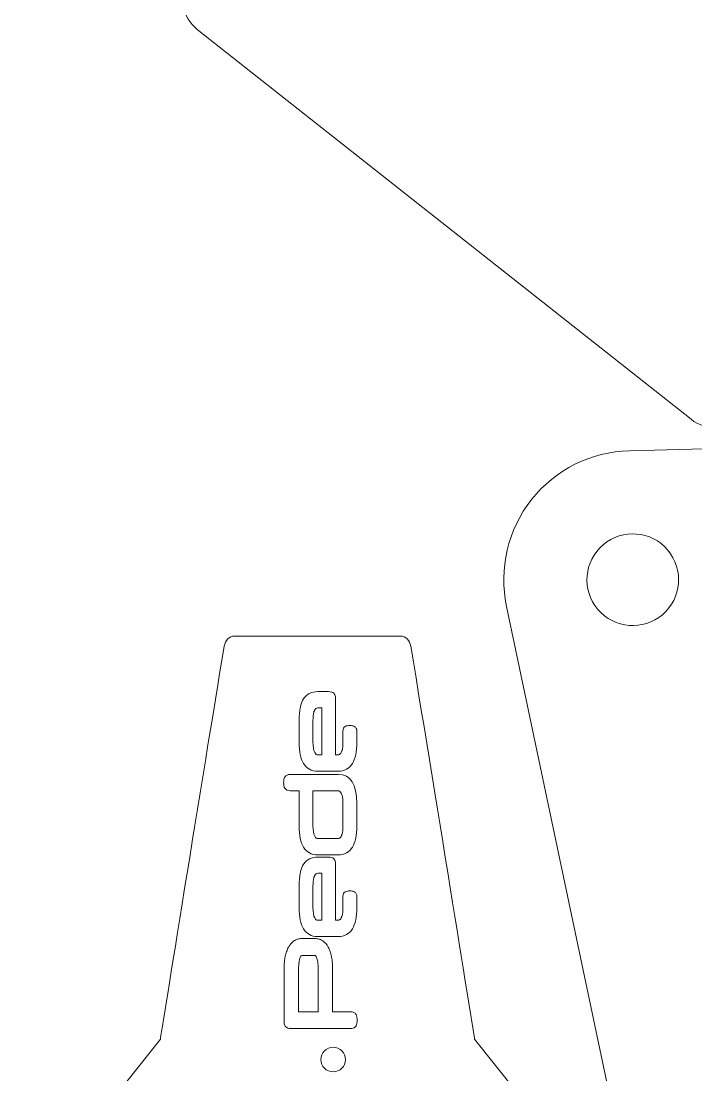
# Model space of a CAD drawing. Header units: inches. Extents: x -5.9 to 0, y -5.8 to 5.8.
# Drawn here: x -5.9 to -4.56, y -2.092 to 0 of the extents above; entities that cross this region are included whole.
import ezdxf

# ---------------------------------------------------------------- set-up
doc = ezdxf.new("R2010")
doc.units = ezdxf.units.IN
doc.header["$MEASUREMENT"] = 0
doc.layers.add('VIEW_HATCHES', color=7, linetype='Continuous')

msp = doc.modelspace()

# ---------------------------------------------------------------- linework, layer by layer
at = {"layer": 'VIEW_HATCHES', "color": 4, "lineweight": 5}
for points in [[(-2.9858, 4.1301), (-2.9858, 4.1301), (-4.5219, 4.0895), (-4.5219, 4.0895), (-4.5219, 4.0895), (-4.5979, 4.0876), (-4.6691, 4.052), (-4.7162, 3.9924), (-4.7162, 3.9924), (-4.7633, 3.9328), (-4.7815, 3.8549), (-4.7659, 3.7805), (-4.7659, 3.7805), (-4.7659, 3.7805), (-4.449, 2.2769), (-4.449, 2.2769), (-4.449, 2.2769), (-4.449, 2.2769), (-4.449, 2.2769), (-4.449, 2.2769), (-4.449, 2.2769), (-4.4631, 2.2491), (-5.1857, 0.8411), (-5.5713, 0.0808), (-5.5713, 0.0808), (-5.5882, 0.0474), (-5.5792, 0.0067), (-5.5499, -0.0166), (-5.5499, -0.0166), (-5.5499, -0.0166), (-4.5695, -0.7906), (-4.5695, -0.7906), (-4.5695, -0.7906), (-4.5401, -0.8138), (-4.4984, -0.8131), (-4.4698, -0.7888), (-4.4698, -0.7888), (-3.6845, -0.1226), (-2.6178, 0.7922), (-2.594, 0.8124), (-2.594, 0.8124), (-2.594, 0.8124), (-2.594, 0.8124), (-2.594, 0.8124), (-2.594, 0.8124), (-2.594, 0.8124), (-1.0579, 0.8529), (-1.0579, 0.8529), (-1.0579, 0.8529), (-0.9819, 0.8549), (-0.9107, 0.8905), (-0.8636, 0.9501), (-0.8636, 0.9501), (-0.8165, 1.0097), (-0.7983, 1.0876), (-0.8139, 1.1619), (-0.8139, 1.1619), (-0.8139, 1.1619), (-1.1308, 2.6656), (-1.1308, 2.6656), (-1.1308, 2.6656), (-1.1308, 2.6656), (-1.1308, 2.6656), (-1.1308, 2.6656), (-1.1308, 2.6656), (-1.1167, 2.6934), (-0.3706, 4.1477), (-0.0085, 4.8616), (-0.0085, 4.8616), (0.0084, 4.8951), (-0.0006, 4.9358), (-0.0299, 4.9591), (-0.0299, 4.9591), (-0.0299, 4.9591), (-1.0103, 5.7331), (-1.0103, 5.7331), (-1.0103, 5.7331), (-1.0397, 5.7563), (-1.0814, 5.7555), (-1.11, 5.7313), (-1.11, 5.7313), (-1.8953, 5.0651), (-2.962, 4.1503), (-2.9858, 4.1301), (-2.9858, 4.1301), (-2.9858, 4.1301), (-2.9858, 4.1301), (-2.9858, 4.1301)], [(-2.7642, -4.1301), (-2.7642, -4.1301), (-1.2281, -4.0896), (-1.2281, -4.0896), (-1.2281, -4.0896), (-1.1521, -4.0876), (-1.0809, -4.052), (-1.0338, -3.9924), (-1.0338, -3.9924), (-0.9867, -3.9329), (-0.9685, -3.8549), (-0.9841, -3.7806), (-0.9841, -3.7806), (-0.9841, -3.7806), (-1.301, -2.2769), (-1.301, -2.2769), (-1.301, -2.2769), (-1.301, -2.2769), (-1.301, -2.2769), (-1.301, -2.2769), (-1.301, -2.2769), (-1.2869, -2.2491), (-0.5643, -0.8411), (-0.1787, -0.0809), (-0.1787, -0.0809), (-0.1618, -0.0474), (-0.1708, -0.0067), (-0.2001, 0.0166), (-0.2001, 0.0166), (-0.2001, 0.0166), (-1.1805, 0.7906), (-1.1805, 0.7906), (-1.1805, 0.7906), (-1.2099, 0.8138), (-1.2516, 0.813), (-1.2802, 0.7888), (-1.2802, 0.7888), (-2.0655, 0.1226), (-3.1322, -0.7922), (-3.156, -0.8124), (-3.156, -0.8124), (-3.156, -0.8124), (-3.156, -0.8124), (-3.156, -0.8124), (-3.156, -0.8124), (-3.156, -0.8124), (-4.6921, -0.853), (-4.6921, -0.853), (-4.6921, -0.853), (-4.7681, -0.8549), (-4.8393, -0.8905), (-4.8864, -0.9501), (-4.8864, -0.9501), (-4.9335, -1.0097), (-4.9517, -1.0876), (-4.9361, -1.162), (-4.9361, -1.162), (-4.9361, -1.162), (-4.6192, -2.6656), (-4.6192, -2.6656), (-4.6192, -2.6656), (-4.6192, -2.6656), (-4.6192, -2.6656), (-4.6192, -2.6656), (-4.6192, -2.6656), (-4.6333, -2.6934), (-5.3794, -4.1477), (-5.7415, -4.8617), (-5.7415, -4.8617), (-5.7584, -4.8951), (-5.7494, -4.9358), (-5.7201, -4.9591), (-5.7201, -4.9591), (-5.7201, -4.9591), (-4.7397, -5.7331), (-4.7397, -5.7331), (-4.7397, -5.7331), (-4.7103, -5.7563), (-4.6686, -5.7556), (-4.64, -5.7313), (-4.64, -5.7313), (-3.8547, -5.0651), (-2.788, -4.1503), (-2.7642, -4.1301), (-2.7642, -4.1301), (-2.7642, -4.1301), (-2.7642, -4.1301), (-2.7642, -4.1301)], [(-4.9993, -2.0213), (-4.9993, -2.0213), (-4.7466, -2.3385), (-4.7466, -2.3385), (-4.7466, -2.3385), (-4.7312, -2.3542), (-4.7222, -2.3774), (-4.7222, -2.4019), (-4.7222, -2.4019), (-4.7222, -2.4264), (-4.7312, -2.4498), (-4.7466, -2.4655), (-4.7466, -2.4655), (-4.7466, -2.4655), (-4.9993, -2.7827), (-4.9993, -2.7827), (-4.9993, -2.7827), (-4.9993, -2.7827), (-4.9993, -2.7827), (-4.9993, -2.7827), (-4.9993, -2.7827), (-5.0009, -2.7925), (-5.0816, -3.2932), (-5.126, -3.5627), (-5.126, -3.5627), (-5.128, -3.5745), (-5.1365, -3.5831), (-5.1464, -3.5831), (-5.1464, -3.5831), (-5.1464, -3.5831), (-5.4762, -3.5831), (-5.4762, -3.5831), (-5.4762, -3.5831), (-5.4861, -3.5831), (-5.4946, -3.5745), (-5.4966, -3.5627), (-5.4966, -3.5627), (-5.5503, -3.2372), (-5.6217, -2.7925), (-5.6233, -2.7826), (-5.6233, -2.7826), (-5.6233, -2.7826), (-5.6233, -2.7826), (-5.6233, -2.7826), (-5.6233, -2.7826), (-5.6233, -2.7826), (-5.8754, -2.4654), (-5.8754, -2.4654), (-5.8754, -2.4654), (-5.8908, -2.4498), (-5.8998, -2.4265), (-5.8998, -2.402), (-5.8998, -2.402), (-5.8998, -2.3775), (-5.8908, -2.3542), (-5.8754, -2.3385), (-5.8754, -2.3385), (-5.8754, -2.3385), (-5.6233, -2.0213), (-5.6233, -2.0213), (-5.6233, -2.0213), (-5.6233, -2.0213), (-5.6233, -2.0213), (-5.6233, -2.0213), (-5.6233, -2.0213), (-5.6217, -2.0114), (-5.5384, -1.4943), (-5.4966, -1.2413), (-5.4966, -1.2413), (-5.4947, -1.2294), (-5.4861, -1.2209), (-5.4762, -1.2209), (-5.4762, -1.2209), (-5.4762, -1.2209), (-5.1464, -1.2209), (-5.1464, -1.2209), (-5.1464, -1.2209), (-5.1365, -1.2209), (-5.128, -1.2294), (-5.126, -1.2413), (-5.126, -1.2413), (-5.0723, -1.5668), (-5.0009, -2.0114), (-4.9993, -2.0213), (-4.9993, -2.0213), (-4.9993, -2.0213), (-4.9993, -2.0213), (-4.9993, -2.0213)]]:
    msp.add_open_spline(points, degree=3, knots=[0, 0, 0, 0, 0.045455, 0.045455, 0.045455, 0.045455, 0.090909, 0.090909, 0.090909, 0.090909, 0.136364, 0.136364, 0.136364, 0.136364, 0.181818, 0.181818, 0.181818, 0.181818, 0.227273, 0.227273, 0.227273, 0.227273, 0.272727, 0.272727, 0.272727, 0.272727, 0.318182, 0.318182, 0.318182, 0.318182, 0.363636, 0.363636, 0.363636, 0.363636, 0.409091, 0.409091, 0.409091, 0.409091, 0.454545, 0.454545, 0.454545, 0.454545, 0.5, 0.5, 0.5, 0.5, 0.545455, 0.545455, 0.545455, 0.545455, 0.590909, 0.590909, 0.590909, 0.590909, 0.636364, 0.636364, 0.636364, 0.636364, 0.681818, 0.681818, 0.681818, 0.681818, 0.727273, 0.727273, 0.727273, 0.727273, 0.772727, 0.772727, 0.772727, 0.772727, 0.818182, 0.818182, 0.818182, 0.818182, 0.863636, 0.863636, 0.863636, 0.863636, 0.909091, 0.909091, 0.909091, 0.909091, 0.954545, 0.954545, 0.954545, 0.954545, 1, 1, 1, 1], dxfattribs=at)
at = {"layer": 'VIEW_HATCHES', "lineweight": 5}
msp.add_open_spline([(-4.7547, -1.168), (-4.7873, -1.1297), (-4.7825, -1.0722), (-4.7442, -1.0397), (-4.7442, -1.0397), (-4.7059, -1.0072), (-4.6485, -1.0119), (-4.616, -1.0502), (-4.616, -1.0502), (-4.5834, -1.0886), (-4.5882, -1.146), (-4.6265, -1.1785), (-4.6265, -1.1785), (-4.6648, -1.211), (-4.7222, -1.2063), (-4.7547, -1.168)], degree=3, knots=[0, 0, 0, 0, 0.25, 0.25, 0.25, 0.25, 0.5, 0.5, 0.5, 0.5, 0.75, 0.75, 0.75, 0.75, 1, 1, 1, 1], dxfattribs=at)
at = {"layer": 'VIEW_HATCHES', "color": 2, "lineweight": 5}
for points, knots in [([(-5.2755, -1.4569), (-5.2755, -1.4569), (-5.2702, -1.4569), (-5.2702, -1.4569), (-5.2702, -1.4569), (-5.2702, -1.4569), (-5.2702, -1.4569), (-5.2702, -1.4569), (-5.2702, -1.4569), (-5.2702, -1.4569), (-5.2702, -1.4569), (-5.2702, -1.4569), (-5.2702, -1.4569), (-5.2692, -1.4569), (-5.2683, -1.4566), (-5.2675, -1.4559), (-5.2675, -1.4559), (-5.2671, -1.4557), (-5.2668, -1.4554), (-5.2664, -1.455), (-5.2664, -1.455), (-5.2657, -1.4542), (-5.2649, -1.4532), (-5.2642, -1.4519), (-5.2642, -1.4519), (-5.2642, -1.4519), (-5.2642, -1.4519), (-5.2642, -1.4519), (-5.2642, -1.4519), (-5.2642, -1.4519), (-5.2642, -1.4519), (-5.2642, -1.4519), (-5.2642, -1.4519), (-5.2642, -1.4519), (-5.2642, -1.4519), (-5.2642, -1.4519), (-5.2642, -1.4519), (-5.2642, -1.4519), (-5.2642, -1.4519), (-5.2642, -1.4519), (-5.2642, -1.4519), (-5.2642, -1.4519), (-5.2642, -1.4519), (-5.2642, -1.4519), (-5.2642, -1.4519), (-5.2639, -1.4513), (-5.2636, -1.4508), (-5.2634, -1.4502), (-5.2634, -1.4502), (-5.2631, -1.4495), (-5.2629, -1.4488), (-5.2626, -1.4481), (-5.2626, -1.4481), (-5.2614, -1.4439), (-5.2608, -1.4383), (-5.2608, -1.4311), (-5.2608, -1.4311), (-5.2608, -1.4311), (-5.2607, -1.4311), (-5.2607, -1.4311), (-5.2607, -1.4311), (-5.2607, -1.4311), (-5.2607, -1.4096), (-5.2607, -1.4096), (-5.2607, -1.4096), (-5.2607, -1.405), (-5.2592, -1.4019), (-5.2561, -1.4003), (-5.2561, -1.4003), (-5.255, -1.3996), (-5.2536, -1.3992), (-5.2519, -1.3989), (-5.2519, -1.3989), (-5.2505, -1.3987), (-5.2489, -1.3986), (-5.2471, -1.3986), (-5.2471, -1.3986), (-5.2471, -1.3986), (-5.2471, -1.3986), (-5.2471, -1.3986), (-5.2471, -1.3986), (-5.2471, -1.3986), (-5.2471, -1.3986), (-5.2471, -1.3986), (-5.2471, -1.3986), (-5.2453, -1.3986), (-5.2436, -1.3987), (-5.2423, -1.3989), (-5.2423, -1.3989), (-5.2417, -1.399), (-5.2413, -1.3991), (-5.2408, -1.3992), (-5.2408, -1.3992), (-5.2399, -1.3995), (-5.239, -1.3998), (-5.2381, -1.4002), (-5.2381, -1.4002), (-5.2381, -1.4002), (-5.2381, -1.4002), (-5.2381, -1.4002), (-5.2381, -1.4002), (-5.2364, -1.4011), (-5.2351, -1.4024), (-5.2343, -1.4043), (-5.2343, -1.4043), (-5.2336, -1.4058), (-5.2333, -1.4075), (-5.2333, -1.4096), (-5.2333, -1.4096), (-5.2333, -1.4096), (-5.2333, -1.4096), (-5.2333, -1.4096), (-5.2333, -1.4096), (-5.2333, -1.4096), (-5.2333, -1.4319), (-5.2333, -1.4319), (-5.2333, -1.4319), (-5.2333, -1.4319), (-5.2333, -1.4319), (-5.2333, -1.4319), (-5.2333, -1.4319), (-5.2333, -1.4504), (-5.2362, -1.4644), (-5.2421, -1.4739), (-5.2421, -1.4739), (-5.2484, -1.4841), (-5.2577, -1.4892), (-5.2702, -1.4892), (-5.2702, -1.4892), (-5.2702, -1.4892), (-5.3109, -1.4892), (-5.3109, -1.4892), (-5.3109, -1.4892), (-5.3109, -1.4892), (-5.3109, -1.4892), (-5.3109, -1.4892), (-5.3109, -1.4892), (-5.3109, -1.4892), (-5.3109, -1.4892), (-5.3109, -1.4892), (-5.3109, -1.4892), (-5.3233, -1.4892), (-5.3327, -1.4841), (-5.3389, -1.4739), (-5.3389, -1.4739), (-5.3448, -1.4644), (-5.3477, -1.4504), (-5.3477, -1.4319), (-5.3477, -1.4319), (-5.3477, -1.4319), (-5.3477, -1.4319), (-5.3477, -1.4319), (-5.3477, -1.4319), (-5.3477, -1.4319), (-5.3477, -1.4319), (-5.3477, -1.4319), (-5.3477, -1.4319), (-5.3477, -1.4319), (-5.3477, -1.4319), (-5.3477, -1.4319), (-5.3477, -1.4319), (-5.3477, -1.4319), (-5.3477, -1.3886), (-5.3477, -1.3886), (-5.3477, -1.3886), (-5.3477, -1.3886), (-5.3477, -1.3886), (-5.3477, -1.3886), (-5.3477, -1.3886), (-5.3477, -1.3886), (-5.3477, -1.3885), (-5.3477, -1.3885), (-5.3477, -1.3885), (-5.3477, -1.3885), (-5.3477, -1.3885), (-5.3477, -1.3885), (-5.3477, -1.3885), (-5.3477, -1.3789), (-5.347, -1.3705), (-5.3456, -1.3635), (-5.3456, -1.3635), (-5.3454, -1.3625), (-5.3452, -1.3613), (-5.3449, -1.3601), (-5.3449, -1.3601), (-5.3435, -1.3544), (-5.3415, -1.3496), (-5.339, -1.3457), (-5.339, -1.3457), (-5.339, -1.3457), (-5.339, -1.3456), (-5.339, -1.3456), (-5.339, -1.3456), (-5.339, -1.3456), (-5.339, -1.3456), (-5.339, -1.3456), (-5.339, -1.3456), (-5.339, -1.3456), (-5.3389, -1.3456), (-5.3389, -1.3456), (-5.3389, -1.3456), (-5.3374, -1.3433), (-5.3357, -1.3412), (-5.3337, -1.3394), (-5.3337, -1.3394), (-5.3318, -1.3376), (-5.3296, -1.3361), (-5.3272, -1.3348), (-5.3272, -1.3348), (-5.3225, -1.3325), (-5.317, -1.3313), (-5.3109, -1.3313), (-5.3109, -1.3313), (-5.3109, -1.3313), (-5.3109, -1.3313), (-5.3109, -1.3313), (-5.3109, -1.3313), (-5.3109, -1.3313), (-5.2893, -1.3313), (-5.2893, -1.3313), (-5.2893, -1.3313), (-5.2893, -1.3313), (-5.2893, -1.3313), (-5.2893, -1.3313), (-5.2893, -1.3313), (-5.2845, -1.3313), (-5.281, -1.3324), (-5.2788, -1.3346), (-5.2788, -1.3346), (-5.2788, -1.3346), (-5.2788, -1.3346), (-5.2788, -1.3346), (-5.2788, -1.3346), (-5.2788, -1.3346), (-5.2788, -1.3346), (-5.2788, -1.3346), (-5.2788, -1.3346), (-5.2788, -1.3346), (-5.2788, -1.3346), (-5.2788, -1.3346), (-5.2788, -1.3346), (-5.2784, -1.335), (-5.278, -1.3355), (-5.2777, -1.336), (-5.2777, -1.336), (-5.2777, -1.336), (-5.2777, -1.336), (-5.2777, -1.336), (-5.2777, -1.336), (-5.2774, -1.3365), (-5.2771, -1.337), (-5.2769, -1.3375), (-5.2769, -1.3375), (-5.2769, -1.3375), (-5.2769, -1.3375), (-5.2769, -1.3375), (-5.2769, -1.3375), (-5.276, -1.3397), (-5.2755, -1.3428), (-5.2755, -1.3468), (-5.2755, -1.3468), (-5.2755, -1.3468), (-5.2755, -1.4569), (-5.2755, -1.4569)], [0, 0, 0, 0, 0.015152, 0.015152, 0.015152, 0.015152, 0.030303, 0.030303, 0.030303, 0.030303, 0.045455, 0.045455, 0.045455, 0.045455, 0.060606, 0.060606, 0.060606, 0.060606, 0.075758, 0.075758, 0.075758, 0.075758, 0.090909, 0.090909, 0.090909, 0.090909, 0.106061, 0.106061, 0.106061, 0.106061, 0.121212, 0.121212, 0.121212, 0.121212, 0.136364, 0.136364, 0.136364, 0.136364, 0.151515, 0.151515, 0.151515, 0.151515, 0.166667, 0.166667, 0.166667, 0.166667, 0.181818, 0.181818, 0.181818, 0.181818, 0.19697, 0.19697, 0.19697, 0.19697, 0.212121, 0.212121, 0.212121, 0.212121, 0.227273, 0.227273, 0.227273, 0.227273, 0.242424, 0.242424, 0.242424, 0.242424, 0.257576, 0.257576, 0.257576, 0.257576, 0.272727, 0.272727, 0.272727, 0.272727, 0.287879, 0.287879, 0.287879, 0.287879, 0.30303, 0.30303, 0.30303, 0.30303, 0.318182, 0.318182, 0.318182, 0.318182, 0.333333, 0.333333, 0.333333, 0.333333, 0.348485, 0.348485, 0.348485, 0.348485, 0.363636, 0.363636, 0.363636, 0.363636, 0.378788, 0.378788, 0.378788, 0.378788, 0.393939, 0.393939, 0.393939, 0.393939, 0.409091, 0.409091, 0.409091, 0.409091, 0.424242, 0.424242, 0.424242, 0.424242, 0.439394, 0.439394, 0.439394, 0.439394, 0.454545, 0.454545, 0.454545, 0.454545, 0.469697, 0.469697, 0.469697, 0.469697, 0.484848, 0.484848, 0.484848, 0.484848, 0.5, 0.5, 0.5, 0.5, 0.515152, 0.515152, 0.515152, 0.515152, 0.530303, 0.530303, 0.530303, 0.530303, 0.545455, 0.545455, 0.545455, 0.545455, 0.560606, 0.560606, 0.560606, 0.560606, 0.575758, 0.575758, 0.575758, 0.575758, 0.590909, 0.590909, 0.590909, 0.590909, 0.606061, 0.606061, 0.606061, 0.606061, 0.621212, 0.621212, 0.621212, 0.621212, 0.636364, 0.636364, 0.636364, 0.636364, 0.651515, 0.651515, 0.651515, 0.651515, 0.666667, 0.666667, 0.666667, 0.666667, 0.681818, 0.681818, 0.681818, 0.681818, 0.69697, 0.69697, 0.69697, 0.69697, 0.712121, 0.712121, 0.712121, 0.712121, 0.727273, 0.727273, 0.727273, 0.727273, 0.742424, 0.742424, 0.742424, 0.742424, 0.757576, 0.757576, 0.757576, 0.757576, 0.772727, 0.772727, 0.772727, 0.772727, 0.787879, 0.787879, 0.787879, 0.787879, 0.80303, 0.80303, 0.80303, 0.80303, 0.818182, 0.818182, 0.818182, 0.818182, 0.833333, 0.833333, 0.833333, 0.833333, 0.848485, 0.848485, 0.848485, 0.848485, 0.863636, 0.863636, 0.863636, 0.863636, 0.878788, 0.878788, 0.878788, 0.878788, 0.893939, 0.893939, 0.893939, 0.893939, 0.909091, 0.909091, 0.909091, 0.909091, 0.924242, 0.924242, 0.924242, 0.924242, 0.939394, 0.939394, 0.939394, 0.939394, 0.954545, 0.954545, 0.954545, 0.954545, 0.969697, 0.969697, 0.969697, 0.969697, 0.984848, 0.984848, 0.984848, 0.984848, 1, 1, 1, 1]), ([(-5.3025, -1.4569), (-5.3025, -1.4569), (-5.3025, -1.3636), (-5.3025, -1.3636), (-5.3025, -1.3636), (-5.3025, -1.3636), (-5.3109, -1.3636), (-5.3109, -1.3636), (-5.3109, -1.3636), (-5.3109, -1.3636), (-5.3109, -1.3636), (-5.3109, -1.3636), (-5.3109, -1.3636), (-5.3109, -1.3636), (-5.3109, -1.3636), (-5.3109, -1.3636), (-5.3109, -1.3636), (-5.3122, -1.3636), (-5.3133, -1.3639), (-5.3142, -1.3646), (-5.3142, -1.3646), (-5.3146, -1.3648), (-5.3149, -1.3651), (-5.3152, -1.3654), (-5.3152, -1.3654), (-5.3159, -1.3661), (-5.3166, -1.3671), (-5.3172, -1.3683), (-5.3172, -1.3683), (-5.3172, -1.3683), (-5.3172, -1.3683), (-5.3172, -1.3683), (-5.3172, -1.3683), (-5.3172, -1.3683), (-5.3172, -1.3683), (-5.3172, -1.3683), (-5.3172, -1.3683), (-5.3172, -1.3683), (-5.3172, -1.3683), (-5.3172, -1.3683), (-5.3172, -1.3683), (-5.3174, -1.3688), (-5.3177, -1.3694), (-5.3179, -1.37), (-5.3179, -1.37), (-5.3182, -1.3706), (-5.3184, -1.3714), (-5.3186, -1.3721), (-5.3186, -1.3721), (-5.3197, -1.3763), (-5.3203, -1.382), (-5.3203, -1.3893), (-5.3203, -1.3893), (-5.3203, -1.3893), (-5.3203, -1.4311), (-5.3203, -1.4311), (-5.3203, -1.4311), (-5.3203, -1.4409), (-5.3191, -1.4478), (-5.3169, -1.4519), (-5.3169, -1.4519), (-5.3159, -1.4538), (-5.3148, -1.4551), (-5.3137, -1.4559), (-5.3137, -1.4559), (-5.3128, -1.4565), (-5.3119, -1.4569), (-5.3109, -1.4569), (-5.3109, -1.4569), (-5.3109, -1.4569), (-5.3025, -1.4569), (-5.3025, -1.4569)], [0, 0, 0, 0, 0.055556, 0.055556, 0.055556, 0.055556, 0.111111, 0.111111, 0.111111, 0.111111, 0.166667, 0.166667, 0.166667, 0.166667, 0.222222, 0.222222, 0.222222, 0.222222, 0.277778, 0.277778, 0.277778, 0.277778, 0.333333, 0.333333, 0.333333, 0.333333, 0.388889, 0.388889, 0.388889, 0.388889, 0.444444, 0.444444, 0.444444, 0.444444, 0.5, 0.5, 0.5, 0.5, 0.555556, 0.555556, 0.555556, 0.555556, 0.611111, 0.611111, 0.611111, 0.611111, 0.666667, 0.666667, 0.666667, 0.666667, 0.722222, 0.722222, 0.722222, 0.722222, 0.777778, 0.777778, 0.777778, 0.777778, 0.833333, 0.833333, 0.833333, 0.833333, 0.888889, 0.888889, 0.888889, 0.888889, 0.944444, 0.944444, 0.944444, 0.944444, 1, 1, 1, 1]), ([(-5.3654, -1.5282), (-5.3707, -1.5282), (-5.3743, -1.5264), (-5.3762, -1.523), (-5.3762, -1.523), (-5.377, -1.5216), (-5.3776, -1.5199), (-5.378, -1.5179), (-5.378, -1.5179), (-5.3783, -1.5162), (-5.3785, -1.5141), (-5.3785, -1.5119), (-5.3785, -1.5119), (-5.3785, -1.5097), (-5.3783, -1.5077), (-5.378, -1.5059), (-5.378, -1.5059), (-5.3776, -1.5039), (-5.377, -1.5023), (-5.3762, -1.5009), (-5.3762, -1.5009), (-5.3751, -1.4991), (-5.3736, -1.4977), (-5.3715, -1.4969), (-5.3715, -1.4969), (-5.3698, -1.4962), (-5.3678, -1.4959), (-5.3654, -1.4959), (-5.3654, -1.4959), (-5.3654, -1.4959), (-5.2702, -1.4958), (-5.2702, -1.4958), (-5.2702, -1.4958), (-5.2456, -1.4958), (-5.2333, -1.5149), (-5.2333, -1.5531), (-5.2333, -1.5531), (-5.2333, -1.5531), (-5.2333, -1.5531), (-5.2333, -1.5531), (-5.2333, -1.5531), (-5.2333, -1.5531), (-5.2333, -1.5981), (-5.2333, -1.5981), (-5.2333, -1.5981), (-5.2333, -1.5981), (-5.2333, -1.5981), (-5.2333, -1.5981), (-5.2333, -1.5981), (-5.2333, -1.6166), (-5.2362, -1.6306), (-5.2421, -1.6401), (-5.2421, -1.6401), (-5.2483, -1.6503), (-5.2577, -1.6554), (-5.2702, -1.6554), (-5.2702, -1.6554), (-5.2702, -1.6554), (-5.3108, -1.6554), (-5.3108, -1.6554), (-5.3108, -1.6554), (-5.3108, -1.6554), (-5.3109, -1.6554), (-5.3109, -1.6554), (-5.3109, -1.6554), (-5.3109, -1.6554), (-5.3109, -1.6554), (-5.3109, -1.6554), (-5.3109, -1.6554), (-5.3233, -1.6554), (-5.3327, -1.6503), (-5.3389, -1.6402), (-5.3389, -1.6402), (-5.3448, -1.6307), (-5.3477, -1.6167), (-5.3477, -1.5982), (-5.3477, -1.5982), (-5.3477, -1.5982), (-5.3477, -1.5982), (-5.3477, -1.5982), (-5.3477, -1.5982), (-5.3477, -1.5982), (-5.3477, -1.5981), (-5.3477, -1.5981), (-5.3477, -1.5981), (-5.3477, -1.5981), (-5.3477, -1.5282), (-5.3477, -1.5282), (-5.3477, -1.5282), (-5.3477, -1.5282), (-5.3654, -1.5282), (-5.3654, -1.5282)], [0, 0, 0, 0, 0.043478, 0.043478, 0.043478, 0.043478, 0.086957, 0.086957, 0.086957, 0.086957, 0.130435, 0.130435, 0.130435, 0.130435, 0.173913, 0.173913, 0.173913, 0.173913, 0.217391, 0.217391, 0.217391, 0.217391, 0.26087, 0.26087, 0.26087, 0.26087, 0.304348, 0.304348, 0.304348, 0.304348, 0.347826, 0.347826, 0.347826, 0.347826, 0.391304, 0.391304, 0.391304, 0.391304, 0.434783, 0.434783, 0.434783, 0.434783, 0.478261, 0.478261, 0.478261, 0.478261, 0.521739, 0.521739, 0.521739, 0.521739, 0.565217, 0.565217, 0.565217, 0.565217, 0.608696, 0.608696, 0.608696, 0.608696, 0.652174, 0.652174, 0.652174, 0.652174, 0.695652, 0.695652, 0.695652, 0.695652, 0.73913, 0.73913, 0.73913, 0.73913, 0.782609, 0.782609, 0.782609, 0.782609, 0.826087, 0.826087, 0.826087, 0.826087, 0.869565, 0.869565, 0.869565, 0.869565, 0.913043, 0.913043, 0.913043, 0.913043, 0.956522, 0.956522, 0.956522, 0.956522, 1, 1, 1, 1]), ([(-5.3203, -1.5974), (-5.3203, -1.6072), (-5.3191, -1.6141), (-5.3169, -1.6182), (-5.3169, -1.6182), (-5.3159, -1.62), (-5.3148, -1.6214), (-5.3137, -1.6222), (-5.3137, -1.6222), (-5.3128, -1.6228), (-5.3119, -1.6231), (-5.3108, -1.6231), (-5.3108, -1.6231), (-5.3108, -1.6231), (-5.2702, -1.6231), (-5.2702, -1.6231), (-5.2702, -1.6231), (-5.2702, -1.6231), (-5.2702, -1.6231), (-5.2702, -1.6231), (-5.2702, -1.6231), (-5.2702, -1.6231), (-5.2702, -1.6231), (-5.2702, -1.6231), (-5.2702, -1.6231), (-5.2692, -1.6231), (-5.2683, -1.6228), (-5.2675, -1.6222), (-5.2675, -1.6222), (-5.2671, -1.6219), (-5.2668, -1.6216), (-5.2664, -1.6213), (-5.2664, -1.6213), (-5.2657, -1.6205), (-5.2649, -1.6194), (-5.2642, -1.6182), (-5.2642, -1.6182), (-5.2642, -1.6182), (-5.2642, -1.6182), (-5.2642, -1.6182), (-5.2642, -1.6182), (-5.2642, -1.6182), (-5.2642, -1.6181), (-5.2642, -1.6181), (-5.2642, -1.6181), (-5.2642, -1.6181), (-5.2642, -1.6181), (-5.2642, -1.6181), (-5.2642, -1.6181), (-5.2642, -1.6181), (-5.2642, -1.6181), (-5.2642, -1.6181), (-5.2642, -1.6181), (-5.2642, -1.6181), (-5.2642, -1.6181), (-5.2642, -1.6181), (-5.2642, -1.6181), (-5.2639, -1.6176), (-5.2636, -1.617), (-5.2634, -1.6164), (-5.2634, -1.6164), (-5.2631, -1.6157), (-5.2628, -1.615), (-5.2626, -1.6143), (-5.2626, -1.6143), (-5.2614, -1.6102), (-5.2607, -1.6046), (-5.2607, -1.5974), (-5.2607, -1.5974), (-5.2607, -1.5974), (-5.2607, -1.5539), (-5.2607, -1.5539), (-5.2607, -1.5539), (-5.2607, -1.5539), (-5.2607, -1.5539), (-5.2607, -1.5539), (-5.2607, -1.5539), (-5.2607, -1.5539), (-5.2607, -1.5539), (-5.2607, -1.5539), (-5.2607, -1.5539), (-5.2607, -1.5489), (-5.2611, -1.5446), (-5.2617, -1.541), (-5.2617, -1.541), (-5.2618, -1.5404), (-5.2619, -1.5399), (-5.262, -1.5394), (-5.262, -1.5394), (-5.2626, -1.5368), (-5.2633, -1.5347), (-5.2642, -1.5331), (-5.2642, -1.5331), (-5.2661, -1.5298), (-5.2681, -1.5282), (-5.2702, -1.5282), (-5.2702, -1.5282), (-5.2702, -1.5282), (-5.3203, -1.5282), (-5.3203, -1.5282), (-5.3203, -1.5282), (-5.3203, -1.5282), (-5.3203, -1.5974), (-5.3203, -1.5974)], [0, 0, 0, 0, 0.038462, 0.038462, 0.038462, 0.038462, 0.076923, 0.076923, 0.076923, 0.076923, 0.115385, 0.115385, 0.115385, 0.115385, 0.153846, 0.153846, 0.153846, 0.153846, 0.192308, 0.192308, 0.192308, 0.192308, 0.230769, 0.230769, 0.230769, 0.230769, 0.269231, 0.269231, 0.269231, 0.269231, 0.307692, 0.307692, 0.307692, 0.307692, 0.346154, 0.346154, 0.346154, 0.346154, 0.384615, 0.384615, 0.384615, 0.384615, 0.423077, 0.423077, 0.423077, 0.423077, 0.461538, 0.461538, 0.461538, 0.461538, 0.5, 0.5, 0.5, 0.5, 0.538462, 0.538462, 0.538462, 0.538462, 0.576923, 0.576923, 0.576923, 0.576923, 0.615385, 0.615385, 0.615385, 0.615385, 0.653846, 0.653846, 0.653846, 0.653846, 0.692308, 0.692308, 0.692308, 0.692308, 0.730769, 0.730769, 0.730769, 0.730769, 0.769231, 0.769231, 0.769231, 0.769231, 0.807692, 0.807692, 0.807692, 0.807692, 0.846154, 0.846154, 0.846154, 0.846154, 0.884615, 0.884615, 0.884615, 0.884615, 0.923077, 0.923077, 0.923077, 0.923077, 0.961538, 0.961538, 0.961538, 0.961538, 1, 1, 1, 1]), ([(-5.2755, -1.7853), (-5.2755, -1.7853), (-5.2702, -1.7853), (-5.2702, -1.7853), (-5.2702, -1.7853), (-5.2702, -1.7853), (-5.2701, -1.7853), (-5.2701, -1.7853), (-5.2701, -1.7853), (-5.2701, -1.7853), (-5.2701, -1.7853), (-5.2701, -1.7853), (-5.2701, -1.7853), (-5.2692, -1.7853), (-5.2683, -1.785), (-5.2675, -1.7843), (-5.2675, -1.7843), (-5.2671, -1.7841), (-5.2668, -1.7838), (-5.2664, -1.7834), (-5.2664, -1.7834), (-5.2657, -1.7826), (-5.2649, -1.7816), (-5.2642, -1.7803), (-5.2642, -1.7803), (-5.2642, -1.7803), (-5.2642, -1.7803), (-5.2642, -1.7803), (-5.2642, -1.7803), (-5.2642, -1.7803), (-5.2642, -1.7803), (-5.2642, -1.7803), (-5.2642, -1.7803), (-5.2642, -1.7803), (-5.2642, -1.7803), (-5.2642, -1.7803), (-5.2642, -1.7803), (-5.2642, -1.7803), (-5.2642, -1.7803), (-5.2642, -1.7803), (-5.2642, -1.7803), (-5.2642, -1.7803), (-5.2642, -1.7803), (-5.2642, -1.7803), (-5.2642, -1.7803), (-5.2639, -1.7797), (-5.2636, -1.7792), (-5.2634, -1.7786), (-5.2634, -1.7786), (-5.2631, -1.7779), (-5.2628, -1.7772), (-5.2626, -1.7765), (-5.2626, -1.7765), (-5.2614, -1.7723), (-5.2607, -1.7667), (-5.2607, -1.7595), (-5.2607, -1.7595), (-5.2607, -1.7595), (-5.2607, -1.7595), (-5.2607, -1.7595), (-5.2607, -1.7595), (-5.2607, -1.7595), (-5.2607, -1.738), (-5.2607, -1.738), (-5.2607, -1.738), (-5.2607, -1.7334), (-5.2592, -1.7303), (-5.2561, -1.7287), (-5.2561, -1.7287), (-5.2549, -1.7281), (-5.2535, -1.7276), (-5.2519, -1.7273), (-5.2519, -1.7273), (-5.2505, -1.7271), (-5.2489, -1.727), (-5.2471, -1.727), (-5.2471, -1.727), (-5.2471, -1.727), (-5.2471, -1.727), (-5.2471, -1.727), (-5.2471, -1.727), (-5.2471, -1.727), (-5.2471, -1.727), (-5.2471, -1.727), (-5.2471, -1.727), (-5.2452, -1.727), (-5.2436, -1.7271), (-5.2422, -1.7273), (-5.2422, -1.7273), (-5.2417, -1.7274), (-5.2412, -1.7275), (-5.2408, -1.7276), (-5.2408, -1.7276), (-5.2398, -1.7279), (-5.2389, -1.7282), (-5.2381, -1.7286), (-5.2381, -1.7286), (-5.2381, -1.7286), (-5.2381, -1.7286), (-5.2381, -1.7286), (-5.2381, -1.7286), (-5.2364, -1.7295), (-5.2351, -1.7309), (-5.2343, -1.7327), (-5.2343, -1.7327), (-5.2336, -1.7342), (-5.2333, -1.7359), (-5.2333, -1.738), (-5.2333, -1.738), (-5.2333, -1.738), (-5.2333, -1.738), (-5.2333, -1.738), (-5.2333, -1.738), (-5.2333, -1.738), (-5.2333, -1.7603), (-5.2333, -1.7603), (-5.2333, -1.7603), (-5.2333, -1.7603), (-5.2333, -1.7603), (-5.2333, -1.7603), (-5.2333, -1.7603), (-5.2333, -1.7788), (-5.2362, -1.7928), (-5.2421, -1.8023), (-5.2421, -1.8023), (-5.2483, -1.8125), (-5.2577, -1.8176), (-5.2701, -1.8176), (-5.2701, -1.8176), (-5.2701, -1.8176), (-5.3108, -1.8176), (-5.3108, -1.8176), (-5.3108, -1.8176), (-5.3108, -1.8176), (-5.3108, -1.8176), (-5.3108, -1.8176), (-5.3108, -1.8176), (-5.3108, -1.8176), (-5.3108, -1.8176), (-5.3108, -1.8176), (-5.3108, -1.8176), (-5.3233, -1.8176), (-5.3327, -1.8125), (-5.3389, -1.8023), (-5.3389, -1.8023), (-5.3448, -1.7928), (-5.3477, -1.7788), (-5.3477, -1.7603), (-5.3477, -1.7603), (-5.3477, -1.7603), (-5.3477, -1.7603), (-5.3477, -1.7603), (-5.3477, -1.7603), (-5.3477, -1.7603), (-5.3477, -1.7603), (-5.3477, -1.7603), (-5.3477, -1.7603), (-5.3477, -1.7603), (-5.3477, -1.7603), (-5.3477, -1.7603), (-5.3477, -1.7603), (-5.3477, -1.7603), (-5.3477, -1.717), (-5.3477, -1.717), (-5.3477, -1.717), (-5.3477, -1.717), (-5.3477, -1.717), (-5.3477, -1.717), (-5.3477, -1.717), (-5.3477, -1.717), (-5.3477, -1.717), (-5.3477, -1.717), (-5.3477, -1.717), (-5.3477, -1.717), (-5.3477, -1.717), (-5.3477, -1.717), (-5.3477, -1.717), (-5.3477, -1.7073), (-5.347, -1.6989), (-5.3456, -1.692), (-5.3456, -1.692), (-5.3454, -1.6909), (-5.3451, -1.6897), (-5.3449, -1.6886), (-5.3449, -1.6886), (-5.3434, -1.6828), (-5.3415, -1.678), (-5.339, -1.6741), (-5.339, -1.6741), (-5.339, -1.6741), (-5.3389, -1.674), (-5.3389, -1.674), (-5.3389, -1.674), (-5.3389, -1.674), (-5.3389, -1.674), (-5.3389, -1.674), (-5.3389, -1.674), (-5.3389, -1.674), (-5.3389, -1.674), (-5.3389, -1.674), (-5.3389, -1.674), (-5.3374, -1.6717), (-5.3356, -1.6696), (-5.3337, -1.6678), (-5.3337, -1.6678), (-5.3317, -1.666), (-5.3295, -1.6645), (-5.3271, -1.6633), (-5.3271, -1.6633), (-5.3224, -1.6609), (-5.317, -1.6597), (-5.3108, -1.6597), (-5.3108, -1.6597), (-5.3108, -1.6597), (-5.3108, -1.6597), (-5.3108, -1.6597), (-5.3108, -1.6597), (-5.3108, -1.6597), (-5.2893, -1.6597), (-5.2893, -1.6597), (-5.2893, -1.6597), (-5.2893, -1.6597), (-5.2893, -1.6597), (-5.2893, -1.6597), (-5.2893, -1.6597), (-5.2845, -1.6597), (-5.281, -1.6608), (-5.2788, -1.663), (-5.2788, -1.663), (-5.2788, -1.663), (-5.2788, -1.663), (-5.2788, -1.663), (-5.2788, -1.663), (-5.2788, -1.663), (-5.2788, -1.663), (-5.2788, -1.663), (-5.2788, -1.663), (-5.2788, -1.663), (-5.2788, -1.663), (-5.2788, -1.663), (-5.2788, -1.663), (-5.2783, -1.6634), (-5.278, -1.6639), (-5.2776, -1.6644), (-5.2776, -1.6644), (-5.2776, -1.6644), (-5.2777, -1.6644), (-5.2777, -1.6644), (-5.2777, -1.6644), (-5.2774, -1.6649), (-5.2771, -1.6654), (-5.2769, -1.6659), (-5.2769, -1.6659), (-5.2769, -1.6659), (-5.2769, -1.6659), (-5.2769, -1.6659), (-5.2769, -1.6659), (-5.2759, -1.6681), (-5.2755, -1.6712), (-5.2755, -1.6752), (-5.2755, -1.6752), (-5.2755, -1.6752), (-5.2755, -1.7853), (-5.2755, -1.7853)], [0, 0, 0, 0, 0.015152, 0.015152, 0.015152, 0.015152, 0.030303, 0.030303, 0.030303, 0.030303, 0.045455, 0.045455, 0.045455, 0.045455, 0.060606, 0.060606, 0.060606, 0.060606, 0.075758, 0.075758, 0.075758, 0.075758, 0.090909, 0.090909, 0.090909, 0.090909, 0.106061, 0.106061, 0.106061, 0.106061, 0.121212, 0.121212, 0.121212, 0.121212, 0.136364, 0.136364, 0.136364, 0.136364, 0.151515, 0.151515, 0.151515, 0.151515, 0.166667, 0.166667, 0.166667, 0.166667, 0.181818, 0.181818, 0.181818, 0.181818, 0.19697, 0.19697, 0.19697, 0.19697, 0.212121, 0.212121, 0.212121, 0.212121, 0.227273, 0.227273, 0.227273, 0.227273, 0.242424, 0.242424, 0.242424, 0.242424, 0.257576, 0.257576, 0.257576, 0.257576, 0.272727, 0.272727, 0.272727, 0.272727, 0.287879, 0.287879, 0.287879, 0.287879, 0.30303, 0.30303, 0.30303, 0.30303, 0.318182, 0.318182, 0.318182, 0.318182, 0.333333, 0.333333, 0.333333, 0.333333, 0.348485, 0.348485, 0.348485, 0.348485, 0.363636, 0.363636, 0.363636, 0.363636, 0.378788, 0.378788, 0.378788, 0.378788, 0.393939, 0.393939, 0.393939, 0.393939, 0.409091, 0.409091, 0.409091, 0.409091, 0.424242, 0.424242, 0.424242, 0.424242, 0.439394, 0.439394, 0.439394, 0.439394, 0.454545, 0.454545, 0.454545, 0.454545, 0.469697, 0.469697, 0.469697, 0.469697, 0.484848, 0.484848, 0.484848, 0.484848, 0.5, 0.5, 0.5, 0.5, 0.515152, 0.515152, 0.515152, 0.515152, 0.530303, 0.530303, 0.530303, 0.530303, 0.545455, 0.545455, 0.545455, 0.545455, 0.560606, 0.560606, 0.560606, 0.560606, 0.575758, 0.575758, 0.575758, 0.575758, 0.590909, 0.590909, 0.590909, 0.590909, 0.606061, 0.606061, 0.606061, 0.606061, 0.621212, 0.621212, 0.621212, 0.621212, 0.636364, 0.636364, 0.636364, 0.636364, 0.651515, 0.651515, 0.651515, 0.651515, 0.666667, 0.666667, 0.666667, 0.666667, 0.681818, 0.681818, 0.681818, 0.681818, 0.69697, 0.69697, 0.69697, 0.69697, 0.712121, 0.712121, 0.712121, 0.712121, 0.727273, 0.727273, 0.727273, 0.727273, 0.742424, 0.742424, 0.742424, 0.742424, 0.757576, 0.757576, 0.757576, 0.757576, 0.772727, 0.772727, 0.772727, 0.772727, 0.787879, 0.787879, 0.787879, 0.787879, 0.80303, 0.80303, 0.80303, 0.80303, 0.818182, 0.818182, 0.818182, 0.818182, 0.833333, 0.833333, 0.833333, 0.833333, 0.848485, 0.848485, 0.848485, 0.848485, 0.863636, 0.863636, 0.863636, 0.863636, 0.878788, 0.878788, 0.878788, 0.878788, 0.893939, 0.893939, 0.893939, 0.893939, 0.909091, 0.909091, 0.909091, 0.909091, 0.924242, 0.924242, 0.924242, 0.924242, 0.939394, 0.939394, 0.939394, 0.939394, 0.954545, 0.954545, 0.954545, 0.954545, 0.969697, 0.969697, 0.969697, 0.969697, 0.984848, 0.984848, 0.984848, 0.984848, 1, 1, 1, 1]), ([(-5.3025, -1.7853), (-5.3025, -1.7853), (-5.3025, -1.692), (-5.3025, -1.692), (-5.3025, -1.692), (-5.3025, -1.692), (-5.3108, -1.692), (-5.3108, -1.692), (-5.3108, -1.692), (-5.3108, -1.692), (-5.3108, -1.692), (-5.3108, -1.692), (-5.3108, -1.692), (-5.3108, -1.692), (-5.3108, -1.692), (-5.3108, -1.692), (-5.3108, -1.692), (-5.3121, -1.692), (-5.3133, -1.6923), (-5.3142, -1.693), (-5.3142, -1.693), (-5.3146, -1.6932), (-5.3149, -1.6935), (-5.3152, -1.6938), (-5.3152, -1.6938), (-5.3159, -1.6946), (-5.3166, -1.6955), (-5.3172, -1.6967), (-5.3172, -1.6967), (-5.3172, -1.6967), (-5.3172, -1.6967), (-5.3172, -1.6967), (-5.3172, -1.6967), (-5.3172, -1.6967), (-5.3172, -1.6967), (-5.3172, -1.6967), (-5.3172, -1.6967), (-5.3172, -1.6967), (-5.3172, -1.6967), (-5.3172, -1.6967), (-5.3172, -1.6967), (-5.3174, -1.6972), (-5.3177, -1.6978), (-5.3179, -1.6984), (-5.3179, -1.6984), (-5.3181, -1.6991), (-5.3184, -1.6998), (-5.3186, -1.7005), (-5.3186, -1.7005), (-5.3197, -1.7047), (-5.3203, -1.7105), (-5.3203, -1.7177), (-5.3203, -1.7177), (-5.3203, -1.7177), (-5.3203, -1.7595), (-5.3203, -1.7595), (-5.3203, -1.7595), (-5.3203, -1.7693), (-5.3191, -1.7763), (-5.3169, -1.7804), (-5.3169, -1.7804), (-5.3158, -1.7822), (-5.3148, -1.7835), (-5.3137, -1.7843), (-5.3137, -1.7843), (-5.3128, -1.7849), (-5.3119, -1.7853), (-5.3108, -1.7853), (-5.3108, -1.7853), (-5.3108, -1.7853), (-5.3025, -1.7853), (-5.3025, -1.7853)], [0, 0, 0, 0, 0.055556, 0.055556, 0.055556, 0.055556, 0.111111, 0.111111, 0.111111, 0.111111, 0.166667, 0.166667, 0.166667, 0.166667, 0.222222, 0.222222, 0.222222, 0.222222, 0.277778, 0.277778, 0.277778, 0.277778, 0.333333, 0.333333, 0.333333, 0.333333, 0.388889, 0.388889, 0.388889, 0.388889, 0.444444, 0.444444, 0.444444, 0.444444, 0.5, 0.5, 0.5, 0.5, 0.555556, 0.555556, 0.555556, 0.555556, 0.611111, 0.611111, 0.611111, 0.611111, 0.666667, 0.666667, 0.666667, 0.666667, 0.722222, 0.722222, 0.722222, 0.722222, 0.777778, 0.777778, 0.777778, 0.777778, 0.833333, 0.833333, 0.833333, 0.833333, 0.888889, 0.888889, 0.888889, 0.888889, 0.944444, 0.944444, 0.944444, 0.944444, 1, 1, 1, 1]), ([(-5.3648, -2.0004), (-5.3648, -2.0004), (-5.3648, -2.0004), (-5.3648, -2.0004), (-5.3648, -2.0004), (-5.3648, -2.0004), (-5.3648, -2.0003), (-5.3648, -2.0003), (-5.3648, -2.0003), (-5.3689, -2.0003), (-5.372, -1.9992), (-5.3743, -1.9969), (-5.3743, -1.9969), (-5.3751, -1.9961), (-5.3757, -1.9951), (-5.3763, -1.994), (-5.3763, -1.994), (-5.3772, -1.9921), (-5.3777, -1.9899), (-5.3777, -1.9873), (-5.3777, -1.9873), (-5.3777, -1.9873), (-5.3777, -1.881), (-5.3777, -1.881), (-5.3777, -1.881), (-5.3777, -1.881), (-5.3777, -1.8809), (-5.3777, -1.8809), (-5.3777, -1.8809), (-5.3777, -1.8809), (-5.3777, -1.8809), (-5.3777, -1.8809), (-5.3777, -1.8809), (-5.3777, -1.8766), (-5.3775, -1.8724), (-5.3771, -1.8685), (-5.3771, -1.8685), (-5.377, -1.8676), (-5.377, -1.8669), (-5.3769, -1.8665), (-5.3769, -1.8665), (-5.3766, -1.8633), (-5.3761, -1.8602), (-5.3754, -1.8572), (-5.3754, -1.8572), (-5.3747, -1.8536), (-5.3738, -1.8503), (-5.3727, -1.8472), (-5.3727, -1.8472), (-5.3716, -1.8441), (-5.3703, -1.8412), (-5.3689, -1.8387), (-5.3689, -1.8387), (-5.3689, -1.8387), (-5.3689, -1.8387), (-5.3689, -1.8387), (-5.3689, -1.8387), (-5.3689, -1.8387), (-5.3689, -1.8386), (-5.3689, -1.8386), (-5.3689, -1.8386), (-5.3686, -1.8381), (-5.3682, -1.8373), (-5.3676, -1.8365), (-5.3676, -1.8365), (-5.3671, -1.8357), (-5.3667, -1.8351), (-5.3663, -1.8345), (-5.3663, -1.8345), (-5.3639, -1.8311), (-5.3611, -1.8284), (-5.358, -1.8262), (-5.358, -1.8262), (-5.358, -1.8262), (-5.358, -1.8262), (-5.358, -1.8262), (-5.358, -1.8262), (-5.358, -1.8262), (-5.358, -1.8262), (-5.358, -1.8262), (-5.358, -1.8262), (-5.358, -1.8262), (-5.358, -1.8262), (-5.358, -1.8262), (-5.358, -1.8262), (-5.3569, -1.8254), (-5.3557, -1.8248), (-5.3546, -1.8242), (-5.3546, -1.8242), (-5.3534, -1.8237), (-5.3522, -1.8232), (-5.3509, -1.8228), (-5.3509, -1.8228), (-5.3484, -1.822), (-5.3458, -1.8216), (-5.3431, -1.8216), (-5.3431, -1.8216), (-5.3431, -1.8216), (-5.3159, -1.8216), (-5.3159, -1.8216), (-5.3159, -1.8216), (-5.3159, -1.8216), (-5.3159, -1.8216), (-5.3159, -1.8216), (-5.3159, -1.8216), (-5.3159, -1.8216), (-5.3159, -1.8216), (-5.3159, -1.8216), (-5.3159, -1.8216), (-5.3131, -1.8216), (-5.3105, -1.822), (-5.308, -1.8228), (-5.308, -1.8228), (-5.3072, -1.823), (-5.3064, -1.8233), (-5.3056, -1.8237), (-5.3056, -1.8237), (-5.3039, -1.8244), (-5.3024, -1.8252), (-5.3009, -1.8262), (-5.3009, -1.8262), (-5.2966, -1.8292), (-5.293, -1.8333), (-5.29, -1.8386), (-5.29, -1.8386), (-5.2886, -1.8412), (-5.2874, -1.8441), (-5.2863, -1.8472), (-5.2863, -1.8472), (-5.2852, -1.8503), (-5.2843, -1.8536), (-5.2835, -1.8572), (-5.2835, -1.8572), (-5.2835, -1.8572), (-5.2835, -1.8572), (-5.2835, -1.8572), (-5.2835, -1.8572), (-5.2833, -1.8584), (-5.2831, -1.8594), (-5.2829, -1.8603), (-5.2829, -1.8603), (-5.2828, -1.8611), (-5.2826, -1.8622), (-5.2824, -1.8634), (-5.2824, -1.8634), (-5.2816, -1.8689), (-5.2813, -1.8747), (-5.2813, -1.881), (-5.2813, -1.881), (-5.2813, -1.881), (-5.2812, -1.9669), (-5.2812, -1.9669), (-5.2812, -1.9669), (-5.2812, -1.9669), (-5.2456, -1.9669), (-5.2456, -1.9669), (-5.2456, -1.9669), (-5.2432, -1.9669), (-5.2411, -1.9673), (-5.2394, -1.9681), (-5.2394, -1.9681), (-5.2373, -1.969), (-5.2357, -1.9704), (-5.2347, -1.9724), (-5.2347, -1.9724), (-5.2339, -1.9738), (-5.2334, -1.9755), (-5.233, -1.9775), (-5.233, -1.9775), (-5.2327, -1.9794), (-5.2325, -1.9815), (-5.2325, -1.9837), (-5.2325, -1.9837), (-5.2325, -1.9859), (-5.2327, -1.9879), (-5.233, -1.9898), (-5.233, -1.9898), (-5.2334, -1.9917), (-5.2339, -1.9934), (-5.2347, -1.9949), (-5.2347, -1.9949), (-5.2347, -1.9949), (-5.2347, -1.9949), (-5.2347, -1.9949), (-5.2347, -1.9949), (-5.235, -1.9954), (-5.2353, -1.9959), (-5.2357, -1.9964), (-5.2357, -1.9964), (-5.2361, -1.9969), (-5.2365, -1.9973), (-5.237, -1.9977), (-5.237, -1.9977), (-5.2391, -1.9995), (-5.242, -2.0003), (-5.2456, -2.0003), (-5.2456, -2.0003), (-5.2456, -2.0003), (-5.3648, -2.0004), (-5.3648, -2.0004)], [0, 0, 0, 0, 0.02, 0.02, 0.02, 0.02, 0.04, 0.04, 0.04, 0.04, 0.06, 0.06, 0.06, 0.06, 0.08, 0.08, 0.08, 0.08, 0.1, 0.1, 0.1, 0.1, 0.12, 0.12, 0.12, 0.12, 0.14, 0.14, 0.14, 0.14, 0.16, 0.16, 0.16, 0.16, 0.18, 0.18, 0.18, 0.18, 0.2, 0.2, 0.2, 0.2, 0.22, 0.22, 0.22, 0.22, 0.24, 0.24, 0.24, 0.24, 0.26, 0.26, 0.26, 0.26, 0.28, 0.28, 0.28, 0.28, 0.3, 0.3, 0.3, 0.3, 0.32, 0.32, 0.32, 0.32, 0.34, 0.34, 0.34, 0.34, 0.36, 0.36, 0.36, 0.36, 0.38, 0.38, 0.38, 0.38, 0.4, 0.4, 0.4, 0.4, 0.42, 0.42, 0.42, 0.42, 0.44, 0.44, 0.44, 0.44, 0.46, 0.46, 0.46, 0.46, 0.48, 0.48, 0.48, 0.48, 0.5, 0.5, 0.5, 0.5, 0.52, 0.52, 0.52, 0.52, 0.54, 0.54, 0.54, 0.54, 0.56, 0.56, 0.56, 0.56, 0.58, 0.58, 0.58, 0.58, 0.6, 0.6, 0.6, 0.6, 0.62, 0.62, 0.62, 0.62, 0.64, 0.64, 0.64, 0.64, 0.66, 0.66, 0.66, 0.66, 0.68, 0.68, 0.68, 0.68, 0.7, 0.7, 0.7, 0.7, 0.72, 0.72, 0.72, 0.72, 0.74, 0.74, 0.74, 0.74, 0.76, 0.76, 0.76, 0.76, 0.78, 0.78, 0.78, 0.78, 0.8, 0.8, 0.8, 0.8, 0.82, 0.82, 0.82, 0.82, 0.84, 0.84, 0.84, 0.84, 0.86, 0.86, 0.86, 0.86, 0.88, 0.88, 0.88, 0.88, 0.9, 0.9, 0.9, 0.9, 0.92, 0.92, 0.92, 0.92, 0.94, 0.94, 0.94, 0.94, 0.96, 0.96, 0.96, 0.96, 0.98, 0.98, 0.98, 0.98, 1, 1, 1, 1]), ([(-5.3489, -1.9669), (-5.3489, -1.9669), (-5.31, -1.9669), (-5.31, -1.9669), (-5.31, -1.9669), (-5.31, -1.9669), (-5.31, -1.8832), (-5.31, -1.8832), (-5.31, -1.8832), (-5.31, -1.8771), (-5.3103, -1.872), (-5.3109, -1.868), (-5.3109, -1.868), (-5.3112, -1.8661), (-5.3115, -1.8643), (-5.3119, -1.8628), (-5.3119, -1.8628), (-5.3123, -1.8613), (-5.3127, -1.8601), (-5.3131, -1.859), (-5.3131, -1.859), (-5.3139, -1.8573), (-5.3146, -1.8562), (-5.3154, -1.8556), (-5.3154, -1.8556), (-5.3158, -1.8554), (-5.3161, -1.8552), (-5.3165, -1.8551), (-5.3165, -1.8551), (-5.3169, -1.855), (-5.3173, -1.8549), (-5.3178, -1.8549), (-5.3178, -1.8549), (-5.3178, -1.8549), (-5.3412, -1.8549), (-5.3412, -1.8549), (-5.3412, -1.8549), (-5.342, -1.8549), (-5.3427, -1.8552), (-5.3435, -1.8557), (-5.3435, -1.8557), (-5.3438, -1.8559), (-5.3442, -1.8562), (-5.3445, -1.8567), (-5.3445, -1.8567), (-5.345, -1.8573), (-5.3454, -1.8581), (-5.3458, -1.859), (-5.3458, -1.859), (-5.3458, -1.859), (-5.3458, -1.859), (-5.3458, -1.859), (-5.3458, -1.859), (-5.3458, -1.859), (-5.3458, -1.859), (-5.3458, -1.859), (-5.3458, -1.859), (-5.3458, -1.859), (-5.3458, -1.859), (-5.3458, -1.859), (-5.3458, -1.859), (-5.3458, -1.859), (-5.3458, -1.859), (-5.3458, -1.859), (-5.3458, -1.859), (-5.3458, -1.859), (-5.3458, -1.859), (-5.3458, -1.859), (-5.3458, -1.859), (-5.3458, -1.859), (-5.3458, -1.8591), (-5.3458, -1.8591), (-5.3458, -1.8591), (-5.3459, -1.8593), (-5.346, -1.8596), (-5.3462, -1.86), (-5.3462, -1.86), (-5.3463, -1.8602), (-5.3464, -1.8606), (-5.3465, -1.861), (-5.3465, -1.861), (-5.3465, -1.861), (-5.3465, -1.861), (-5.3465, -1.861), (-5.3465, -1.861), (-5.3471, -1.8629), (-5.3476, -1.8653), (-5.348, -1.868), (-5.348, -1.868), (-5.3486, -1.872), (-5.3489, -1.8771), (-5.3489, -1.8833), (-5.3489, -1.8833), (-5.3489, -1.8833), (-5.3489, -1.9669), (-5.3489, -1.9669)], [0, 0, 0, 0, 0.041667, 0.041667, 0.041667, 0.041667, 0.083333, 0.083333, 0.083333, 0.083333, 0.125, 0.125, 0.125, 0.125, 0.166667, 0.166667, 0.166667, 0.166667, 0.208333, 0.208333, 0.208333, 0.208333, 0.25, 0.25, 0.25, 0.25, 0.291667, 0.291667, 0.291667, 0.291667, 0.333333, 0.333333, 0.333333, 0.333333, 0.375, 0.375, 0.375, 0.375, 0.416667, 0.416667, 0.416667, 0.416667, 0.458333, 0.458333, 0.458333, 0.458333, 0.5, 0.5, 0.5, 0.5, 0.541667, 0.541667, 0.541667, 0.541667, 0.583333, 0.583333, 0.583333, 0.583333, 0.625, 0.625, 0.625, 0.625, 0.666667, 0.666667, 0.666667, 0.666667, 0.708333, 0.708333, 0.708333, 0.708333, 0.75, 0.75, 0.75, 0.75, 0.791667, 0.791667, 0.791667, 0.791667, 0.833333, 0.833333, 0.833333, 0.833333, 0.875, 0.875, 0.875, 0.875, 0.916667, 0.916667, 0.916667, 0.916667, 0.958333, 0.958333, 0.958333, 0.958333, 1, 1, 1, 1]), ([(-5.3047, -2.0618), (-5.3047, -2.0618), (-5.3047, -2.0618), (-5.3047, -2.0618), (-5.3047, -2.0618), (-5.3047, -2.0618), (-5.3047, -2.0618), (-5.3047, -2.0618), (-5.3047, -2.0618), (-5.3047, -2.055), (-5.3019, -2.0489), (-5.2975, -2.0445), (-5.2975, -2.0445), (-5.2975, -2.0445), (-5.2975, -2.0445), (-5.2975, -2.0445), (-5.2975, -2.0445), (-5.2931, -2.0401), (-5.287, -2.0373), (-5.2802, -2.0373), (-5.2802, -2.0373), (-5.2802, -2.0373), (-5.2802, -2.0373), (-5.2802, -2.0373), (-5.2802, -2.0373), (-5.2802, -2.0373), (-5.2802, -2.0373), (-5.2802, -2.0373), (-5.2802, -2.0373), (-5.2802, -2.0373), (-5.2802, -2.0373), (-5.2802, -2.0373), (-5.2802, -2.0373), (-5.2802, -2.0373), (-5.2802, -2.0373), (-5.2802, -2.0373), (-5.2802, -2.0373), (-5.2734, -2.0373), (-5.2673, -2.0401), (-5.2629, -2.0445), (-5.2629, -2.0445), (-5.2629, -2.0445), (-5.2629, -2.0445), (-5.2629, -2.0445), (-5.2629, -2.0445), (-5.2585, -2.0489), (-5.2557, -2.055), (-5.2557, -2.0618), (-5.2557, -2.0618), (-5.2557, -2.0618), (-5.2557, -2.0618), (-5.2557, -2.0618), (-5.2557, -2.0618), (-5.2557, -2.0618), (-5.2557, -2.0618), (-5.2557, -2.0618), (-5.2557, -2.0618), (-5.2557, -2.0618), (-5.2557, -2.0618), (-5.2557, -2.0618), (-5.2557, -2.0618), (-5.2557, -2.0618), (-5.2557, -2.0618), (-5.2557, -2.0618), (-5.2557, -2.0618), (-5.2557, -2.0686), (-5.2585, -2.0747), (-5.2629, -2.0791), (-5.2629, -2.0791), (-5.2673, -2.0835), (-5.2734, -2.0863), (-5.2802, -2.0863), (-5.2802, -2.0863), (-5.2802, -2.0863), (-5.2802, -2.0863), (-5.2802, -2.0863), (-5.2802, -2.0863), (-5.2802, -2.0863), (-5.2802, -2.0863), (-5.2802, -2.0863), (-5.2802, -2.0863), (-5.2802, -2.0863), (-5.2802, -2.0863), (-5.2802, -2.0863), (-5.2802, -2.0863), (-5.2802, -2.0863), (-5.2802, -2.0863), (-5.2802, -2.0863), (-5.2802, -2.0863), (-5.287, -2.0863), (-5.2931, -2.0835), (-5.2975, -2.0791), (-5.2975, -2.0791), (-5.3019, -2.0747), (-5.3047, -2.0686), (-5.3047, -2.0618), (-5.3047, -2.0618), (-5.3047, -2.0618), (-5.3047, -2.0618), (-5.3047, -2.0618), (-5.3047, -2.0618), (-5.3047, -2.0618), (-5.3047, -2.0618), (-5.3047, -2.0618)], [0, 0, 0, 0, 0.038462, 0.038462, 0.038462, 0.038462, 0.076923, 0.076923, 0.076923, 0.076923, 0.115385, 0.115385, 0.115385, 0.115385, 0.153846, 0.153846, 0.153846, 0.153846, 0.192308, 0.192308, 0.192308, 0.192308, 0.230769, 0.230769, 0.230769, 0.230769, 0.269231, 0.269231, 0.269231, 0.269231, 0.307692, 0.307692, 0.307692, 0.307692, 0.346154, 0.346154, 0.346154, 0.346154, 0.384615, 0.384615, 0.384615, 0.384615, 0.423077, 0.423077, 0.423077, 0.423077, 0.461538, 0.461538, 0.461538, 0.461538, 0.5, 0.5, 0.5, 0.5, 0.538462, 0.538462, 0.538462, 0.538462, 0.576923, 0.576923, 0.576923, 0.576923, 0.615385, 0.615385, 0.615385, 0.615385, 0.653846, 0.653846, 0.653846, 0.653846, 0.692308, 0.692308, 0.692308, 0.692308, 0.730769, 0.730769, 0.730769, 0.730769, 0.769231, 0.769231, 0.769231, 0.769231, 0.807692, 0.807692, 0.807692, 0.807692, 0.846154, 0.846154, 0.846154, 0.846154, 0.884615, 0.884615, 0.884615, 0.884615, 0.923077, 0.923077, 0.923077, 0.923077, 0.961538, 0.961538, 0.961538, 0.961538, 1, 1, 1, 1])]:
    msp.add_open_spline(points, degree=3, knots=knots, dxfattribs=at)

doc.saveas('drawing.dxf')
